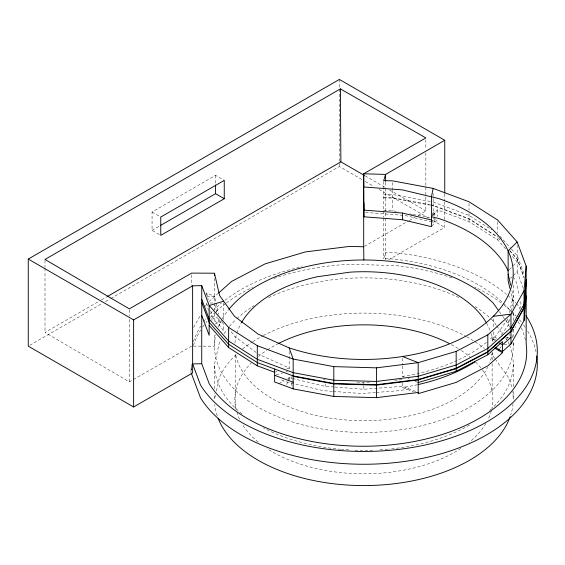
<?xml version="1.0" encoding="UTF-8"?>
<svg xmlns="http://www.w3.org/2000/svg" width="565" height="565" viewBox="0 0 565 565"><rect width="100%" height="100%" fill="white"/><g stroke="black" fill="none" stroke-linecap="round" stroke-linejoin="round"><path stroke-width="0.42" stroke-dasharray="2.83 2.12" d="M191.38 367.292L190.956 372.236L191.38 363.486M432.296 215.759L433.15 211.543L435.276 215.533M214.488 388.755L214.488 364.1L219.573 341.783A149.365 86.233 0 0 1 220.294 340.292M215.435 395.154L214.488 399.328L214.488 393.162M216.388 390.987L219.573 377.01A149.365 86.233 0 0 1 236.841 353.944M509.503 312.664L513.218 296.35L511.848 290.346M501.445 334.671L508.133 325.348L509.891 317.622M511.459 310.757L513.218 303.031L510.675 291.872M519.623 309.119L520.986 303.25L520.203 299.817M511.975 312.671A163.539 94.419 0 0 0 392.513 258.94L383.67 258.685L385.605 252.506L394.984 252.774A173.469 100.153 0 0 1 506.537 294.337M286.674 384.595L287.571 382.117M288.101 380.648L289.167 377.71L289.167 376.043M193.618 327.481L200.766 314.663M205.392 306.364L207.072 303.349M495.357 340.709L493.21 339.473L508.133 318.674L508.133 325.348M499.743 348.584L501.282 346.451M506.374 339.396L509.941 334.473M511.975 331.655L515.534 326.725M432.578 215.399L437.367 209.862L469.021 221.664L497.68 239.934L505.703 248.96M432.006 225.986L437.367 219.792L433.15 218.224L432.366 222.073L434.873 222.681L434.873 216.889M509.263 269.667L512.102 266.864M513.232 265.748L517.166 261.863L511.438 255.415M510.4 278.474L512.102 276.794M513.232 275.678L517.166 271.786L517.166 245.372M209.008 301.611L218.055 293.518M159.309 234.539L152.063 230.351L152.063 212.023L215.562 175.362L224.256 180.39M152.063 230.351L159.627 225.986M191.662 346.105L129.329 381.862L44.988 332.446L98.508 301.59M101.566 299.831L106.912 296.745M29.776 345.264L102.399 303.334M105.457 301.569L110.048 298.927M110.811 298.482L339.374 166.52L362.285 179.748M364.446 246.347L408.403 220.972M409.166 220.534L414.47 217.469M418.255 215.286L425.841 210.907L425.841 186.281M388.635 259.752L444.747 227.356L444.747 222.08M278.969 383.6L283.644 380.902M287.79 378.508L289.167 377.71L325.193 386.326L333.979 386.997M215.265 323.59L222.13 321.725M275.438 372.038L277.055 371.565M286.745 368.719L289.167 368.006L258.233 354.086M276.25 374.835L282.705 372.935M285.939 371.982L287.557 371.509M493.21 339.473L495.745 339.162M505.894 337.912L510.965 337.291M504.044 344.82L509.235 344.177M356.826 382.053L363.853 382.59L370.88 382.053M394.603 380.252L398.12 379.984M398.996 379.92L402.513 379.652L402.513 382.152M334.861 387.06L363.853 389.264L402.513 386.326L415.826 391.545M375.527 392.47L361.473 393.544L333.357 391.404M376.41 392.407L400.133 390.599L408.749 388.769L408.749 389.963M206.712 296.314L214.488 296.35L218.599 314.38M210.166 303.01L212.758 303.024M193.421 346.112L202.199 346.154M203.075 346.161L214.488 346.211L214.488 332.99M383.67 194.198L392.513 194.452L431.42 201.684M383.67 197.453L392.513 197.701L429.697 204.615M383.67 197.898L392.513 198.146L429.697 205.06M383.67 210.42L392.513 210.674L398.565 211.797M365.548 212.44L404.893 215.456L431.533 221.876M332.474 391.333L322.813 390.599L284.951 381.488L281.525 379.963M430.558 204.77L433.15 205.257L469.021 218.62L497.68 236.89M430.558 205.215L433.15 205.702L469.021 219.065L496.946 236.869M409.809 213.888L412.401 214.368M413.262 214.531L429.697 217.582M323.477 379.242L325.193 379.652M218.733 318.42L211.974 316.372L210.47 309.712M433.15 202.002L469.021 215.371L491.797 229.891M402.513 366.021L402.513 376.403L404.081 377.017M408.001 378.55L409.568 379.164M415.049 381.318L418.185 382.547M402.513 382.992L402.513 387.519L413.467 391.813M206.712 295.502L206.712 293.065L214.488 296.35M365.145 175.87L384.871 187.255M389.426 189.882L425.841 210.907M365.336 181.506L373.733 186.358M379.08 189.445L428.715 218.097M432.529 220.301L444.747 227.356M496.79 338.287L493.21 336.224A149.365 86.233 0 0 1 489.022 340.165M152.063 212.023L160.757 217.045M256.143 352.504L234.496 336.224L229.849 329.84M499.969 236.219L510.859 248.473M511.438 249.123L517.166 255.571L524.066 274.039M509.715 250.436L517.166 258.819L524.066 277.295M499.969 239.913L497.68 237.335L497.68 239.934M509.715 250.881L517.166 259.264L524.066 277.74M499.326 311.619L502.313 315.779M502.793 316.457L505.223 319.839M505.703 320.51L508.133 323.893A149.365 86.233 0 0 1 509.884 328.088M496.268 325.249L493.21 320.984A149.365 86.233 0 0 0 490.258 318.159M496.776 325.956L502.793 334.346M505.703 338.4L506.678 339.756M494.735 358.344L493.21 356.211A149.365 86.233 0 0 0 490.865 353.944M495.251 359.05L508.133 377.01A149.365 86.233 0 0 1 511.939 388.07M222.123 322.227L223.655 324.352L223.655 331.034L219.573 325.348L217.617 316.767M216.798 323.138L211.974 316.372L211.974 320.503M513.126 276.906L515.894 280.932L519.228 295.523M517.166 271.786L523.465 288.659M190.956 368.429L191.514 369.927M291.173 376.622L292.31 379.821M289.167 377.71L289.972 379.955M291.046 382.95L292.903 388.148M214.877 304.747L216.642 312.473M206.712 293.065L208.217 299.725M206.712 302.995L208.4 310.482M513.218 285.212L513.218 307.438M513.218 312.72L513.218 321.534M513.218 329.466L513.218 336.514M513.218 342.687L513.218 346.211M513.218 364.1L513.218 386.997M513.218 391.404L513.218 399.328A149.365 86.233 0 0 0 512.61 391.538M497.68 221.741L497.68 232.787M493.21 318.921L493.21 328.435M493.21 331.895L493.21 341.973M492.129 338.266L492.129 343.492M492.129 352.2L492.129 360.039M492.129 363.521L492.129 391.383M469.021 203.471L469.021 210.272M469.021 213.669L469.021 221.664M444.747 193.929L444.747 200.963M444.747 201.846L444.747 221.198M437.367 209.862L437.367 216.487M434.873 212.751L434.873 216.063M433.15 193.505L433.15 197.75M433.15 198.605L433.15 215.717M425.841 139.668L425.841 149.344M425.841 152.861L425.841 185.405M402.513 358.238L402.513 365.159M392.513 182.552L392.513 189.353M392.513 190.2L392.513 210.674M385.605 182.311L385.605 187.58M385.605 188.456L385.605 217.405M385.605 218.288L385.605 259.865M383.67 181.45L383.67 217.44M383.67 218.316L383.67 258.685M363.853 382.59L363.853 385.09M363.853 385.93L363.853 389.264M339.374 79.439L339.374 88.232M339.374 89.115L339.374 166.52M325.193 383.826L325.193 386.326M289.167 351.395L289.167 370.28M235.577 407.273L235.577 354.156A129.011 74.481 0 0 0 352.32 420.395A129.011 74.481 0 0 0 487.63 367.215M223.655 302.96L223.655 319.571M219.573 319.507L219.573 325.348M215.562 175.362L215.562 183.215M214.488 278.354L214.488 309.196M214.488 313.603L214.488 322.417M191.662 274.865L191.662 285.424M129.329 309.747L129.329 315.899M129.329 319.423L129.329 381.862M44.988 260.331L44.988 267.365M44.988 268.248L44.988 332.446M492.376 352.68A129.011 74.481 0 0 1 489.749 362.476M234.948 343.139A129.011 74.481 0 0 1 236.389 334.713M236.848 333.124A129.011 74.481 0 0 1 240.902 323.646M486.543 323.18A129.011 74.481 0 0 1 490.71 332.658M490.957 333.463A129.011 74.481 0 0 1 492.701 342.468M491.317 410.819A129.011 74.481 0 0 1 488.019 419.541M485.914 423.439A129.011 74.481 0 0 1 469.346 442.204M460.913 448.391A129.011 74.481 0 0 1 267.132 448.617M258.198 442.07A129.011 74.481 0 0 1 242.533 424.661M239.539 419.244A129.011 74.481 0 0 1 236.996 412.881M236.092 409.674A129.011 74.481 0 0 1 251.263 362.963M258.36 356.451A129.011 74.481 0 0 1 266.793 350.258M267.492 349.806A129.011 74.481 0 0 1 277.966 343.746M451.4 344.615A129.011 74.481 0 0 1 458.37 348.633M461.294 350.512A129.011 74.481 0 0 1 470.913 357.765M475.561 362.066A129.011 74.481 0 0 1 481.818 369.171M482.319 369.828A129.011 74.481 0 0 1 491.917 408.318M513.034 403.643A149.365 86.233 0 0 1 510.767 414.894M217.221 415.748A149.365 86.233 0 0 1 214.756 404.512M242.597 348.972A149.365 86.233 0 0 1 251.962 342.199M252.725 341.705A149.365 86.233 0 0 1 262.541 335.956M263.283 335.568A149.365 86.233 0 0 1 465.892 336.352M466.619 336.747A149.365 86.233 0 0 1 484.431 348.436M513.098 342.764A149.365 86.233 0 0 1 357.066 432.359A149.365 86.233 0 0 1 215.766 334.953M218.147 327.241A149.365 86.233 0 0 1 221.868 319.437M222.292 318.695A149.365 86.233 0 0 1 228.302 309.987M511.939 334.953A149.365 86.233 0 0 1 512.738 339.29M193.449 341.55A173.469 100.153 0 0 1 200.737 326.21M203.732 321.76A173.469 100.153 0 0 1 206.493 318.144M210.251 313.752A173.469 100.153 0 0 1 212.532 311.329M213.118 310.722A173.469 100.153 0 0 1 221.445 303.101M224.955 300.298A173.469 100.153 0 0 1 301.971 266.729M193.449 345.356A173.469 100.153 0 0 1 200.737 330.017M202.694 327.036A173.469 100.153 0 0 1 205.363 323.385M205.921 322.664A173.469 100.153 0 0 1 207.072 321.238M210.251 317.558A173.469 100.153 0 0 1 215.555 312.141M216.176 311.548A173.469 100.153 0 0 1 225.675 303.553M226.403 303.002A173.469 100.153 0 0 1 252.626 287.246M273.884 278.467A173.469 100.153 0 0 1 349.756 264.279L394.984 265.571A173.469 100.153 0 0 1 453.716 278.432M474.642 287.034A173.469 100.153 0 0 1 476.14 287.762M477.806 288.588A173.469 100.153 0 0 1 503.344 304.563M503.994 305.072A173.469 100.153 0 0 1 516.417 316.435M519.334 319.691A173.469 100.153 0 0 1 521.516 322.332M523.557 325.002A173.469 100.153 0 0 1 525.457 327.693M527.689 331.196A173.469 100.153 0 0 1 536.008 351.783M509.559 345.13A149.365 86.233 0 0 1 492.051 408.354M491.465 408.919A149.365 86.233 0 0 1 489.643 410.6M469.473 425.078A149.365 86.233 0 0 1 388.649 449.14M387.767 449.224A149.365 86.233 0 0 1 378.91 449.895M372.695 450.185A149.365 86.233 0 0 1 355.011 450.185M348.796 449.895A149.365 86.233 0 0 1 341.705 449.38M340.815 449.302A149.365 86.233 0 0 1 263.283 427.86M241.926 413.912A149.365 86.233 0 0 1 214.488 364.1M224.107 333.647A149.365 86.233 0 0 1 227.187 329.303M229.461 326.464A149.365 86.233 0 0 1 236.241 319.281M236.841 318.724A149.365 86.233 0 0 1 251.199 307.473M251.962 306.972A149.365 86.233 0 0 1 254.271 305.495M268.587 297.677A149.365 86.233 0 0 1 460.659 298.426M474.981 306.477A149.365 86.233 0 0 1 489.643 317.601M508.133 341.783A149.365 86.233 0 0 1 509.22 344.29M507.942 295.53A173.469 100.153 0 0 1 515.81 302.995M516.417 303.638A173.469 100.153 0 0 1 520.443 308.207M512.497 313.335A163.539 94.419 0 0 1 515.414 317.353M518.098 321.598A163.539 94.419 0 0 1 519.821 324.727M521.368 327.905A163.539 94.419 0 0 1 525.429 340.081M486.444 342.369A149.365 86.233 0 0 1 402.513 376.403M417.535 384.694A149.365 86.233 0 0 1 402.513 387.519"/><path stroke-width="0.85" d="M495.272 347.341L502.518 351.522L510.965 343.965L524.045 320.503L524.045 290.685L526.163 266.066L517.166 241.968L497.68 220.039L469.021 201.769L433.15 188.406L392.513 180.849L383.67 180.602L385.605 174.416L444.747 140.268L444.747 193.046M526.163 279.668L524.045 304.281L510.965 327.749L487.814 348.457L456.167 364.997L418.185 376.255L376.452 381.446L333.809 380.224L293.171 372.674L257.301 359.305L228.641 341.034L209.156 319.105L201.74 299.231M526.163 282.917L524.045 307.981L510.965 331.443L487.814 352.15L456.167 368.698L418.185 379.948L376.452 385.139L333.809 383.925L293.171 376.368M524.045 320.503L526.163 295.883M433.15 188.406L431.434 196.832L431.434 226.65L402.513 219.736L363.853 216.798L363.691 203.605M524.045 290.685L510.965 314.147L487.814 334.854L456.167 351.402L418.185 362.652L376.452 367.843L333.809 366.621L293.171 359.072L257.301 345.709L228.641 327.439L209.156 305.51L201.74 285.636L192.63 285.834L133.623 319.896L28.25 259.067L28.25 346.147L133.623 406.984L192.63 372.914L192.63 285.834M524.045 307.537L510.965 330.998L487.814 351.705L456.167 368.253L418.185 379.503L376.452 384.694L333.809 383.473L293.171 375.923L257.301 362.561L228.641 344.29L209.156 322.361L201.74 302.487M517.166 241.968L508.133 250.895L508.133 280.713L509.891 288.44M218.704 292.945L231.629 281.384L265.197 263.834L305.488 251.898L349.756 246.389L363.691 246.785L363.853 259.978M418.185 382.547L456.167 371.297L487.814 354.749L502.518 341.599L502.518 352.715L487.814 365.866L456.167 382.413L418.185 393.664L418.185 362.652L402.513 356.508M510.965 337.291L502.518 344.848L499.658 343.195M28.25 259.067L339.374 79.439L444.747 140.268M363.691 246.785L363.691 173.787L425.841 137.909L340.413 88.889L44.988 259.448L129.329 308.864L191.662 273.107L214.488 273.213L219.573 295.53L234.496 316.329L258.233 334.19L289.167 347.892A149.365 86.233 0 0 0 493.21 316.329L510.965 314.147L510.965 343.965M160.382 225.548L215.562 193.689L215.562 184.96M224.256 198.718L160.757 235.379L160.757 217.045L224.256 180.39L224.256 198.718L215.562 193.689M107.682 296.3L340.872 161.851L364.39 175.433M223.655 301.216L209.156 305.51L209.156 335.328L201.74 315.454M274.632 369.016L274.632 381.982L293.171 388.889L333.809 396.446L376.452 397.661L418.185 392.47M526.163 266.066L526.163 344.156A163.539 94.419 0 0 1 397.612 444.125A163.539 94.419 0 0 1 209.156 383.593L201.74 363.726L192.63 363.916L200.497 384.998A173.469 100.153 0 0 0 423.983 445.241A173.469 100.153 0 0 0 525.909 315.567M431.434 219.976L402.513 213.054L363.853 210.116L363.691 187.389M431.434 216.72L438.539 218.422A149.365 86.233 0 0 1 508.133 270.783M209.156 325.398L228.641 347.546L257.301 365.816L274.632 372.279M274.632 375.308L293.171 382.215M494.587 348.139L502.518 352.715M498.309 310.199L493.21 303.094A149.365 86.233 0 0 0 357.807 260.048A149.365 86.233 0 0 0 228.882 309.274M191.231 372.985L200.497 397.795A173.469 100.153 0 0 0 400.394 462.008A173.469 100.153 0 0 0 536.75 355.964M289.167 347.892L293.171 359.072L293.171 388.889M508.133 274.032L510.675 285.191M340.413 88.889L340.872 161.851M498.718 349.325L498.718 350.519M487.814 334.854L487.814 354.749M456.167 351.402L456.167 371.297M402.513 213.054L402.513 219.736M385.605 181.436L385.605 174.416L363.691 173.787L363.853 186.973L402.513 189.911L438.539 198.527A149.365 86.233 0 0 1 493.21 316.329M376.452 367.843L376.452 397.661M363.796 202.376L363.853 216.798M333.809 366.621L333.809 396.446M257.301 345.709L257.301 365.816M228.641 327.439L228.641 347.546M214.488 273.213L214.488 275.784M201.74 285.636L201.74 363.726M133.623 319.896L133.623 406.984M241.34 322.869A129.011 74.481 0 0 1 317.361 276.73L350.095 272.153A129.011 74.481 0 0 1 486.098 322.403M278.764 343.343A129.011 74.481 0 0 1 448.97 343.351M510.195 416.603A149.365 86.233 0 0 1 365.357 485.561A149.365 86.233 0 0 1 218.147 418.298M474.981 361.847A149.365 86.233 0 0 1 418.411 384.504"/></g></svg>
